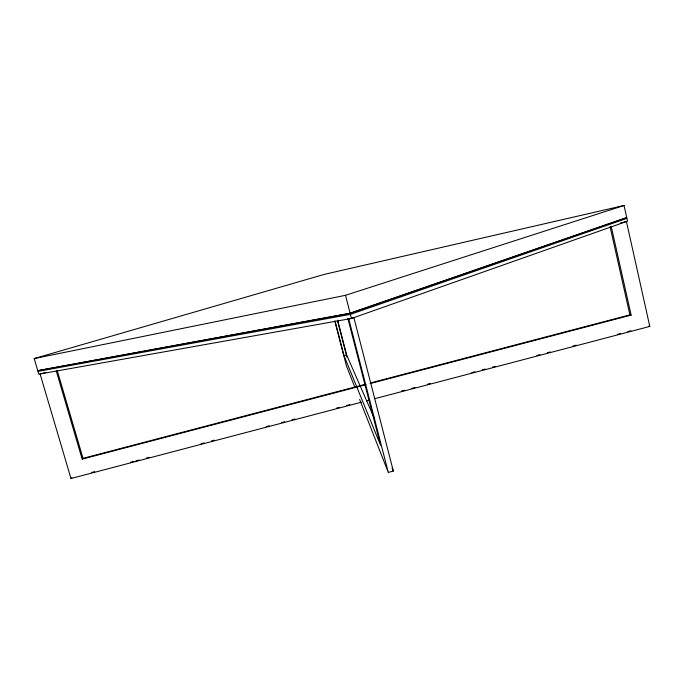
<?xml version="1.0" encoding="UTF-8"?>
<svg xmlns="http://www.w3.org/2000/svg" width="684" height="684" viewBox="0 0 684 684"><rect width="100%" height="100%" fill="white"/><g stroke="black" fill="none" stroke-linecap="round" stroke-linejoin="round"><path stroke-width="1.03" d="M39.843 370.258L350.063 313.238L625.783 217.922L626.903 218.367L627.527 221.146L351.465 318.479L38.817 374.174L37.996 371.403L38.791 370.454M46.025 372.404L40.074 373.951L70.991 478.518L71.871 477.654M56.242 370.848L82.165 459.135L83.003 458.348L365.735 384.177M350.14 313.34L626.749 217.666L624.039 205.482L324.105 274.429L34.2 358.561L37.791 370.711L350.14 313.34L345.497 295.3L624.039 205.482M626.903 218.367L350.405 314.366L37.996 371.403M388.307 472.413L393.334 471.079L353.884 317.624L348.754 318.958L388.307 472.413L359.63 399.43M370.899 382.826L629.896 314.879L631.135 315.11L611.248 226.584M82.165 459.135L365.94 384.69M370.07 383.604L631.135 315.11M91.511 472.499L94.606 471.686M130.772 462.179L133.876 461.367M135.945 460.828L139.04 460.007M146.273 458.109L149.377 457.297M201.045 443.719L204.14 442.907M211.373 441L214.477 440.188M266.144 426.611L269.248 425.799M281.646 422.541L284.749 421.729M291.983 419.822L295.078 419.01M336.417 408.151L339.512 407.339M346.745 405.432L349.849 404.62M401.517 391.043L404.62 390.231M411.853 388.332L414.949 387.512M427.355 384.254L430.45 383.442M471.789 372.583L474.884 371.771M482.117 369.864L485.221 369.052M492.454 367.154L495.549 366.342M536.889 355.475L539.984 354.663M547.217 352.764L550.321 351.944M573.055 345.976L576.159 345.163M617.49 334.296L620.593 333.484M627.826 331.586L630.922 330.774M70.991 478.518L361.426 402.201M366.598 400.85L369.693 400.029M374.866 398.669L649.8 326.43L626.433 221.531L620.268 223.129M334.972 320.83L343.992 355.62L346.626 354.936L373.968 417.556M34.2 358.561L345.497 295.3M648.492 326.157L649.8 326.43M392.112 468.138L393.334 471.079M343.992 355.62L380.578 445.267L347.857 318.342M354.979 387.589L346.455 365.897L334.972 321.625M350.063 313.238L351.465 318.479M57.191 370.403L83.003 458.348M337.614 320.146L346.626 354.936M337.58 320.941L346.916 356.98M610.077 226.678L629.896 314.879"/></g></svg>
